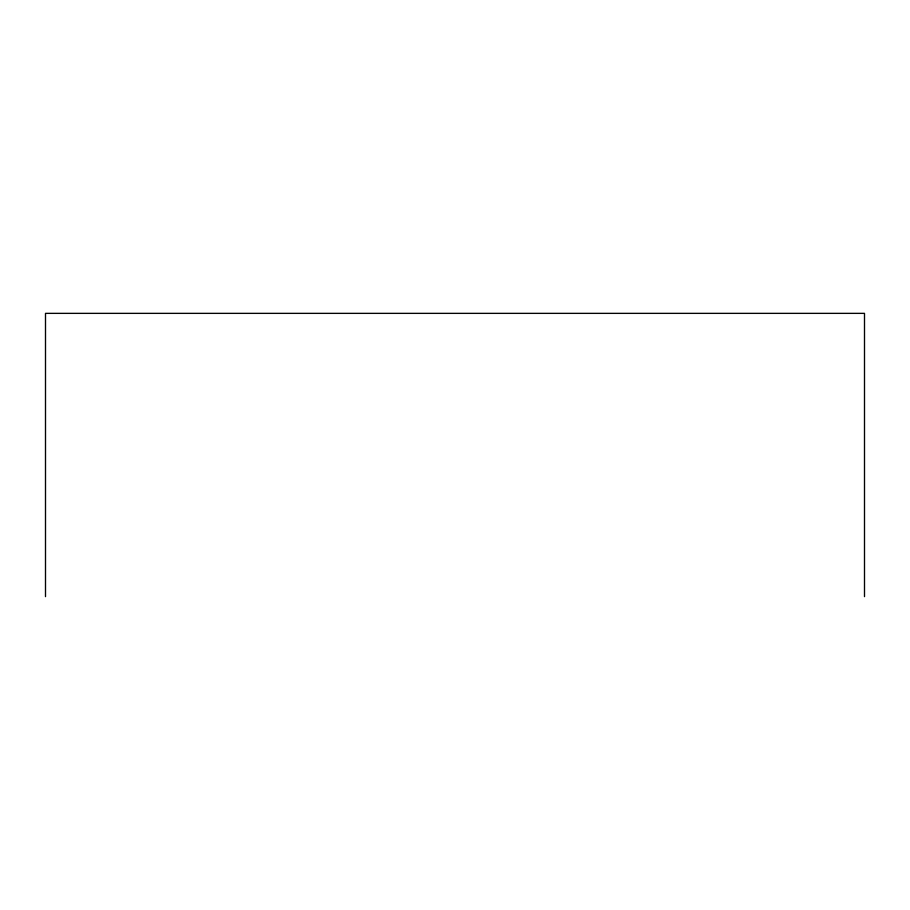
<?xml version="1.0" encoding="UTF-8"?>
<svg xmlns="http://www.w3.org/2000/svg" width="910" height="910" viewBox="0 0 910 910"><rect width="100%" height="100%" fill="white"/><g stroke="black" fill="none" stroke-linecap="round" stroke-linejoin="round"><path stroke-width="1.36" d="M864.5 596.641L864.5 313.358L45.5 313.358L45.5 596.641"/></g></svg>
